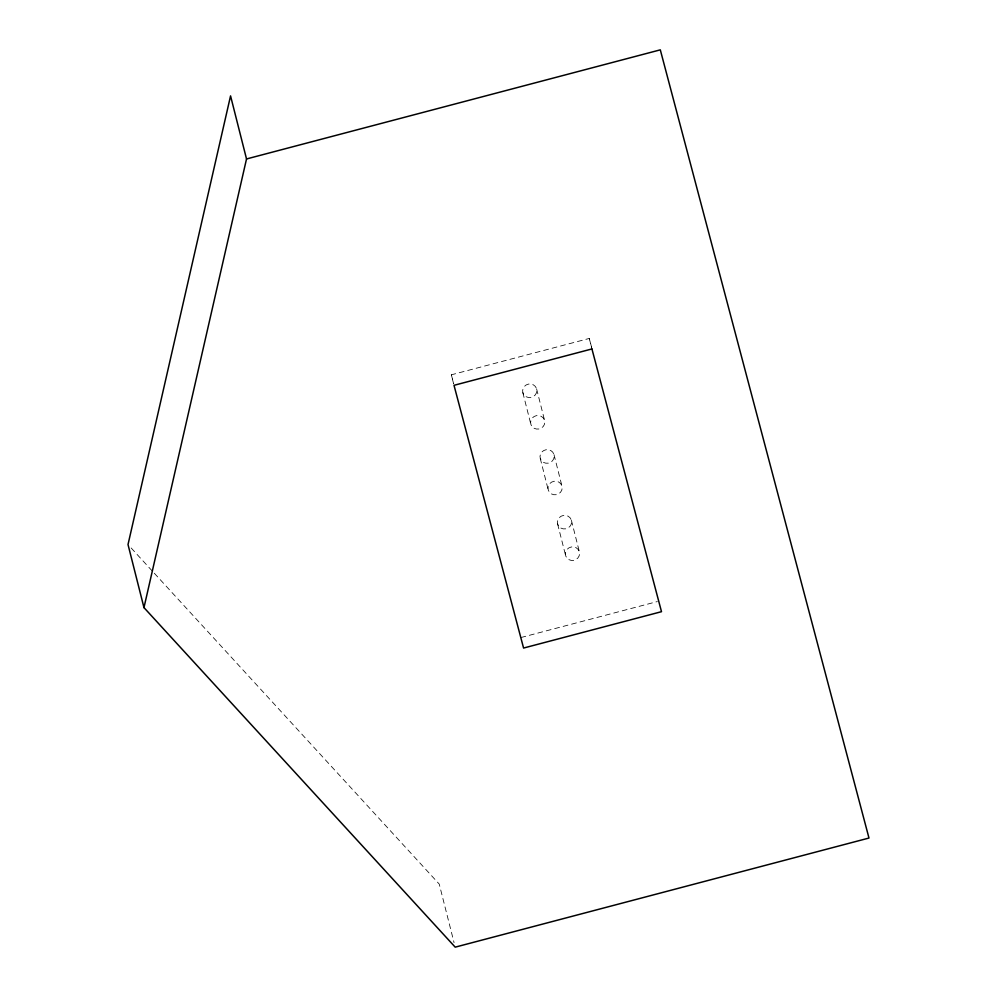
<?xml version="1.0" encoding="UTF-8"?>
<svg xmlns="http://www.w3.org/2000/svg" width="997" height="997" viewBox="0 0 997 997"><rect width="100%" height="100%" fill="white"/><g stroke="black" fill="none" stroke-linecap="round" stroke-linejoin="round"><path stroke-width="0.75" stroke-dasharray="4.99 3.74" d="M453.623 383.82L451.342 374.81L589.277 338.444L591.657 347.442M520.908 637.544L657.335 601.565M131.168 547.989L153.239 572.079M154.298 573.225L439.241 884.09L454.059 942.651M451.342 374.81L453.735 383.82M589.277 338.444L591.931 348.95M571.406 520.322L579.382 551.852M554.008 454.644L561.984 486.175M536.623 388.955L544.599 420.485M557.61 523.961L565.586 555.491M540.224 458.271L548.2 489.814M522.827 392.594L530.803 424.124M551.441 493.914A7.129 6.792 -14.2 0 0 562.208 487.932A7.129 6.792 -14.2 0 0 551.628 482.112A7.129 6.792 -14.2 0 0 551.441 493.914M568.838 559.604A7.129 6.792 -14.2 0 0 579.593 553.609A7.129 6.792 -14.2 0 0 569.025 547.802A7.129 6.792 -14.2 0 0 568.838 559.604M543.465 462.384A7.129 6.792 -14.2 0 0 554.232 456.402A7.129 6.792 -14.2 0 0 543.652 450.582A7.129 6.792 -14.2 0 0 543.465 462.384M560.862 528.074A7.129 6.792 -14.2 0 0 571.617 522.079A7.129 6.792 -14.2 0 0 561.037 516.272A7.129 6.792 -14.2 0 0 560.862 528.074M534.056 428.236A7.129 6.792 -14.2 0 0 544.811 422.254A7.129 6.792 -14.2 0 0 534.242 416.434A7.129 6.792 -14.2 0 0 534.056 428.236M526.08 396.706A7.129 6.792 -14.2 0 0 536.835 390.712A7.129 6.792 -14.2 0 0 526.254 384.904A7.129 6.792 -14.2 0 0 526.08 396.706"/><path stroke-width="1.5" d="M143.967 607.609L246.521 158.959L230.556 95.886L128.015 544.536L143.967 607.609L455.205 947.15L868.985 838.041L660.301 49.85L246.521 158.959M591.931 348.95L454.009 385.316L523.575 648.05L661.497 611.684L591.931 348.95"/></g></svg>
